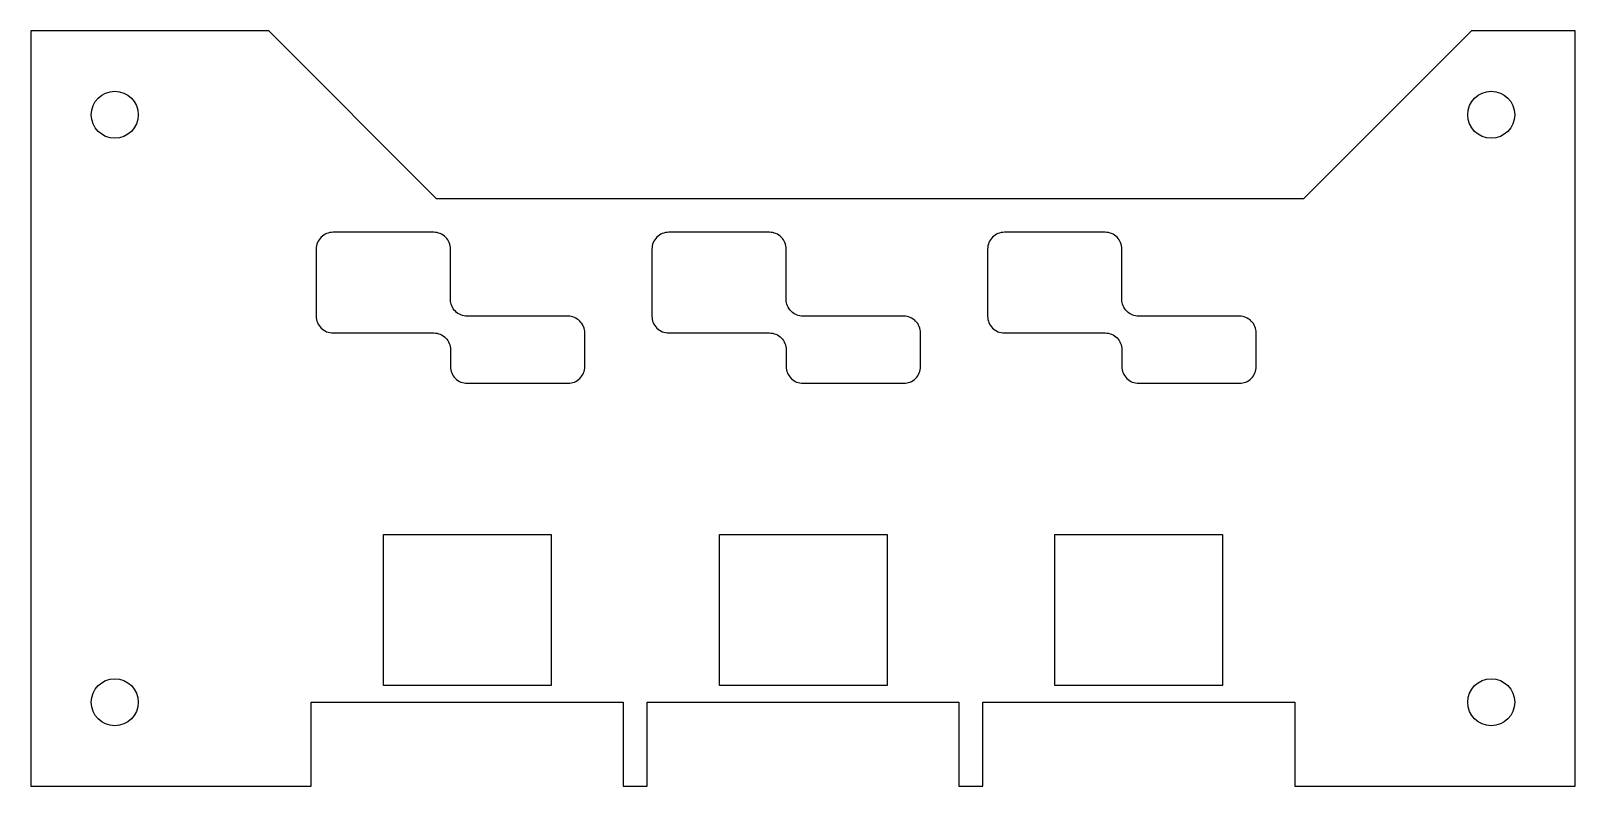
# Model space of a CAD drawing. Header units: millimetres. Extents: x 112 to 204, y -106 to -61.
import ezdxf

# ---------------------------------------------------------------- set-up
doc = ezdxf.new("R2010")
doc.units = ezdxf.units.MM
doc.layers.get('0').update_dxf_attribs({"linetype": 'CONTINUOUS'})

msp = doc.modelspace()

# ---------------------------------------------------------------- linework, layer by layer
for points in [[(136.175, -71), (126.175, -61), (112, -61), (112, -106), (128.707, -106), (128.707, -101), (147.293, -101), (147.293, -106), (148.707, -106), (148.707, -101), (167.293, -101), (167.293, -106), (168.707, -106), (168.707, -101), (187.293, -101), (187.293, -106), (204, -106), (204, -61), (197.825, -61), (187.825, -71)], [(133, -100), (133, -91), (143, -91), (143, -100)], [(153.019, -100), (153.019, -91), (163.019, -91), (163.019, -100)], [(173, -100), (173, -91), (183, -91), (183, -100)]]:
    msp.add_lwpolyline(points, close=True)
for points in [[(136, -79, -0.414214), (137, -80), (137, -81, 0.414214), (138, -82), (144, -82, 0.414214), (145, -81), (145, -79, 0.414214), (144, -78), (138, -78, -0.414214), (137, -77), (137, -74, 0.414214), (136, -73), (130, -73, 0.414214), (129, -74), (129, -78, 0.414214), (130, -79)], [(156, -79, -0.414214), (157, -80), (157, -81, 0.414214), (158, -82), (164, -82, 0.414214), (165, -81), (165, -79, 0.414214), (164, -78), (158, -78, -0.414214), (157, -77), (157, -74, 0.414214), (156, -73), (150, -73, 0.414214), (149, -74), (149, -78, 0.414214), (150, -79)], [(178, -78, -0.414214), (177, -77), (177, -74, 0.414214), (176, -73), (170, -73, 0.414214), (169, -74), (169, -78, 0.414214), (170, -79), (176, -79, -0.414214), (177, -80), (177, -81, 0.414214), (178, -82), (184, -82, 0.414214), (185, -81), (185, -79, 0.414214), (184, -78)]]:
    msp.add_lwpolyline(points, format="xyb", close=True)
for centre in [(117, -66), (199, -66), (117, -101), (199, -101)]:
    msp.add_circle(centre, 1.4)

doc.saveas('drawing.dxf')
